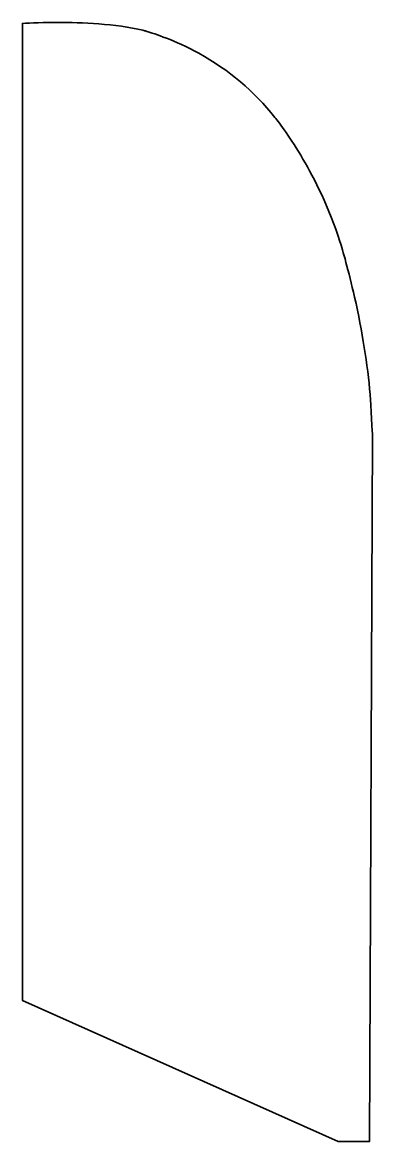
# Model space of a CAD drawing. Extents: x 133 to 769, y 197 to 2232.
import ezdxf

# ---------------------------------------------------------------- set-up
doc = ezdxf.new("R2010")
doc.units = 0
doc.header["$MEASUREMENT"] = 0
doc.layers.add('Thru-cut', color=7, linetype='Continuous', lineweight=0)

msp = doc.modelspace()

# ---------------------------------------------------------------- linework, layer by layer
at = {"layer": 'Thru-cut', "color": 140, "lineweight": 35, "true_color": 0x00aeef}
msp.add_open_spline([(197.2, 2231.9), (240.3, 2231.9), (302.2, 2229.4), (352, 2217.7), (352, 2217.7), (353.4, 2217.3), (353.4, 2217.3), (353.4, 2217.3), (354.7, 2216.8), (354.7, 2216.8), (355.3, 2216.6), (357.2, 2216.1), (358.9, 2215.5), (372.8, 2211.2), (409.7, 2199.8), (453.4, 2175.7), (508.2, 2145.5), (554.6, 2106.3), (591.5, 2059.2), (600.2, 2049.2), (620.4, 2021.4), (642.7, 1983.3), (662.9, 1948.7), (690.9, 1894.5), (709.7, 1833.3), (714.5, 1818.5), (725.5, 1780.8), (736.4, 1732.2), (750.5, 1669.5), (760, 1609.9), (764.6, 1555), (764.6, 1555), (764.7, 1554.5), (764.7, 1554.5), (764.7, 1554.5), (764.7, 1553.9), (764.7, 1553.9), (765.4, 1537.5), (769, 1480.9), (769.1, 1480.3), (769.1, 1480.3), (769.1, 1479.4), (769.1, 1479.4), (769.1, 1479.4), (763.3, 196.6), (763.3, 196.6), (763.3, 196.6), (706.9, 196.6), (706.9, 196.6), (706.9, 196.6), (133.1, 453.4), (133.1, 453.4), (133.1, 453.4), (133.1, 2229.9), (133.1, 2229.9), (147.1, 2230.7), (174.3, 2231.9), (197.2, 2231.9)], degree=3, knots=[0, 0, 0, 0, 1, 1, 1, 2, 2, 2, 3, 3, 3, 4, 4, 4, 5, 5, 5, 6, 6, 6, 7, 7, 7, 8, 8, 8, 9, 9, 9, 10, 10, 10, 11, 11, 11, 12, 12, 12, 13, 13, 13, 14, 14, 14, 15, 15, 15, 16, 16, 16, 17, 17, 17, 18, 18, 18, 19, 19, 19, 19], dxfattribs=at)

doc.saveas('drawing.dxf')
